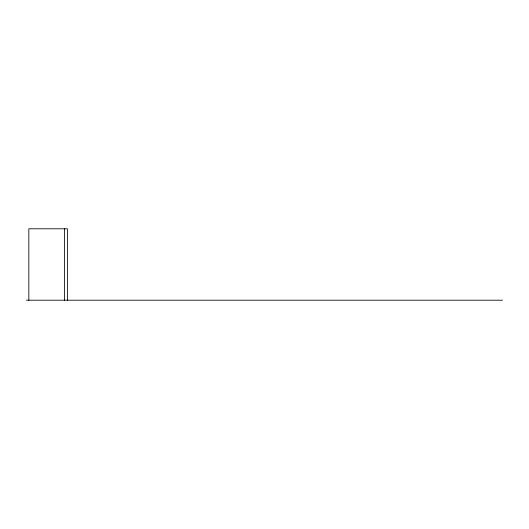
<?xml version="1.0" encoding="UTF-8"?>
<svg xmlns="http://www.w3.org/2000/svg" width="529" height="529" viewBox="0 0 529 529"><rect width="100%" height="100%" fill="white"/><g stroke="black" fill="none" stroke-linecap="round" stroke-linejoin="round"><path stroke-width="0.79" d="M26.45 300.207L502.55 300.207M67.395 300.207L67.395 228.792L28.831 228.792L28.831 300.207M64.538 228.792L64.538 300.207"/></g></svg>
